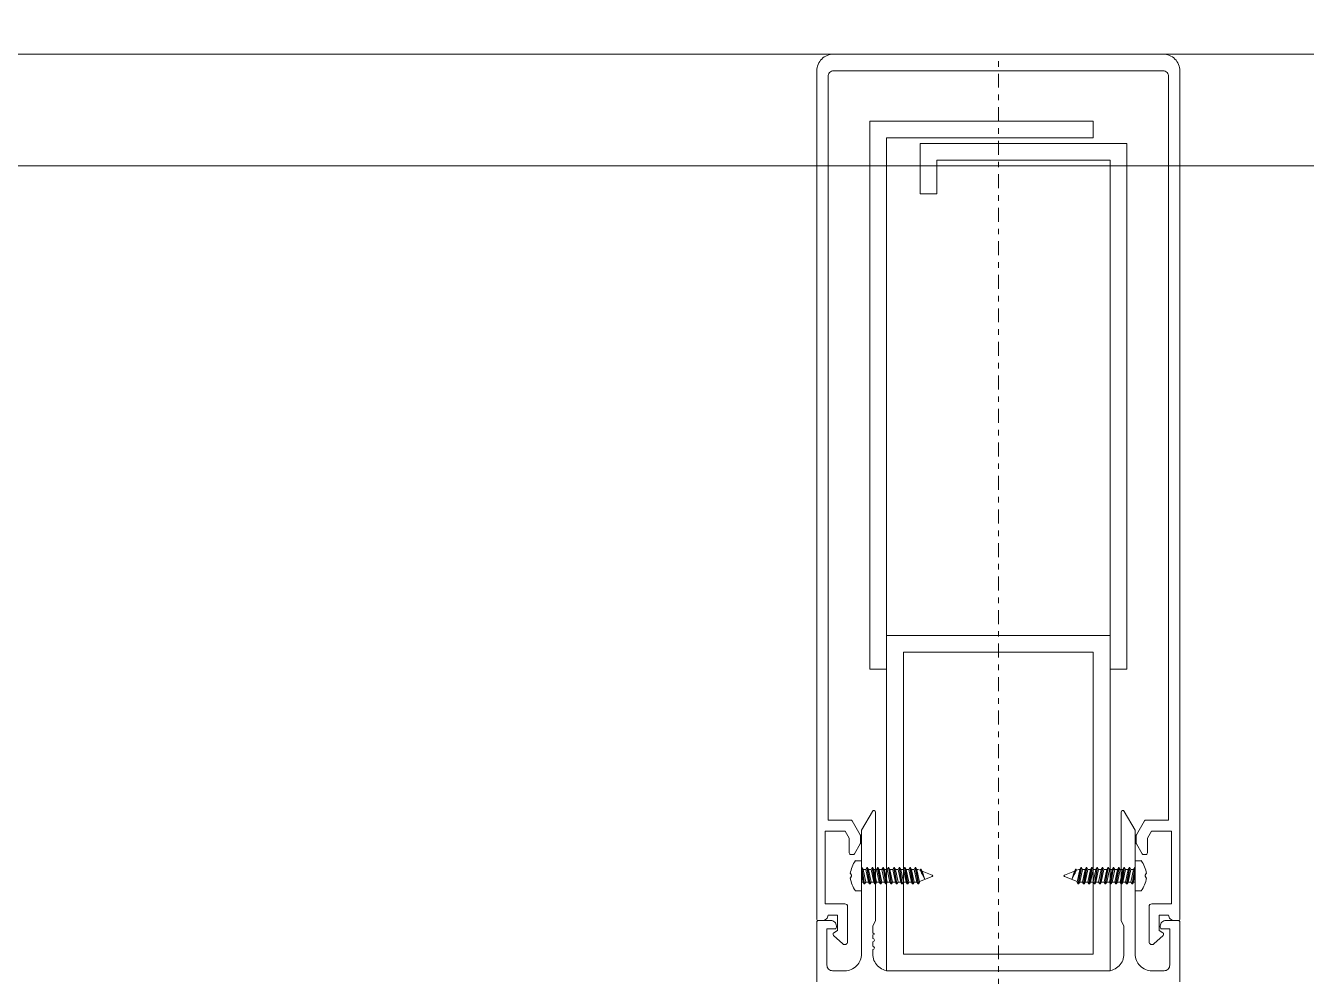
# Model space of a CAD drawing. Extents: x -2749 to 23780, y -1311 to 8245.
# Drawn here: x 7150.08 to 7173.02, y 328.49 to 345.51 of the extents above; entities that cross this region are included whole.
import ezdxf

# ---------------------------------------------------------------- set-up
doc = ezdxf.new("R2010")
doc.units = 0
doc.header["$MEASUREMENT"] = 0
doc.linetypes.add('DASHDOT2', pattern=[0.5, 0.25, -0.125, 0, -0.125])
doc.layers.get('0').update_dxf_attribs({"color": 9, "lineweight": 9})
for name, color, linetype, lineweight in [('01', 9, 'Continuous', 9), ('06D', 9, 'Continuous', 9), ('10', 9, 'Continuous', 9), ('14', 9, 'Continuous', 9), ('24', 9, 'DASHDOT2', 9)]:
    doc.layers.add(name, color=color, linetype=linetype, lineweight=lineweight)

# ---------------------------------------------------------------- blocks, each defined once
blk = doc.blocks.new('*U485')
at = {"layer": '10'}
for p, q in [((-2.3, -11.005), (-2, -11.005)), ((2, -11.005), (2.3, -11.005)), ((-2.559, -14.435), (-2.45, -14.435)), ((-2.45, -14.976), (-2.45, -14.435)), ((2.559, -14.435), (2.45, -14.435)), ((2.45, -14.976), (2.45, -14.435)), ((-2.443, -14.559), (-2.45, -14.559)), ((-2.403, -14.852), (-2.45, -14.565)), ((-2.443, -14.559), (-2.395, -14.852)), ((-2.423, -14.593), (-2.443, -14.559)), ((-2.375, -14.593), (-2.423, -14.593)), ((-2.375, -14.817), (-2.423, -14.593)), ((-2.355, -14.559), (-2.375, -14.593)), ((-2.375, -14.593), (-2.326, -14.817)), ((-2.347, -14.559), (-2.355, -14.559)), ((-2.306, -14.852), (-2.355, -14.559)), ((-2.327, -14.593), (-2.347, -14.559)), ((-2.347, -14.559), (-2.298, -14.852)), ((-2.278, -14.593), (-2.327, -14.593)), ((-2.278, -14.817), (-2.327, -14.593)), ((-2.258, -14.559), (-2.278, -14.593)), ((-2.278, -14.593), (-2.23, -14.817)), ((-2.25, -14.559), (-2.258, -14.559)), ((-2.21, -14.852), (-2.258, -14.559)), ((-2.23, -14.593), (-2.25, -14.559)), ((-2.25, -14.559), (-2.202, -14.852)), ((-2.182, -14.817), (-2.23, -14.593)), ((-2.182, -14.593), (-2.23, -14.593)), ((-2.162, -14.559), (-2.182, -14.593)), ((-2.182, -14.593), (-2.133, -14.817)), ((-2.177, -14.593), (-1.989, -14.593)), ((-2.154, -14.559), (-2.162, -14.559)), ((-2.113, -14.852), (-2.162, -14.559)), ((-2.134, -14.593), (-2.154, -14.559)), ((-2.154, -14.559), (-2.105, -14.852)), ((-2.085, -14.817), (-2.134, -14.593)), ((-2.085, -14.593), (-2.134, -14.593)), ((-2.065, -14.559), (-2.085, -14.593)), ((-2.085, -14.593), (-2.037, -14.817)), ((-2.057, -14.559), (-2.065, -14.559)), ((-2.017, -14.852), (-2.065, -14.559)), ((-2.037, -14.593), (-2.057, -14.559)), ((-2.057, -14.559), (-2.009, -14.852)), ((-1.989, -14.817), (-2.037, -14.593)), ((-1.969, -14.559), (-1.989, -14.593)), ((-1.989, -14.593), (-1.941, -14.817)), ((-1.969, -14.559), (-1.961, -14.559)), ((-1.921, -14.852), (-1.969, -14.559)), ((-1.941, -14.593), (-1.961, -14.559)), ((-1.961, -14.559), (-1.913, -14.852)), ((-1.892, -14.593), (-1.941, -14.593)), ((-1.893, -14.817), (-1.941, -14.593)), ((-1.872, -14.559), (-1.892, -14.593)), ((-1.892, -14.593), (-1.844, -14.817)), ((-1.824, -14.852), (-1.872, -14.559)), ((-1.864, -14.559), (-1.872, -14.559)), ((-1.864, -14.559), (-1.816, -14.852)), ((-1.844, -14.593), (-1.864, -14.559)), ((-1.796, -14.817), (-1.844, -14.593)), ((-1.796, -14.593), (-1.844, -14.593)), ((-1.776, -14.559), (-1.796, -14.593)), ((-1.796, -14.593), (-1.748, -14.817)), ((-1.776, -14.559), (-1.768, -14.559)), ((-1.728, -14.852), (-1.776, -14.559)), ((-1.748, -14.593), (-1.768, -14.559)), ((-1.768, -14.559), (-1.72, -14.852)), ((-1.748, -14.593), (-1.699, -14.593)), ((-1.7, -14.817), (-1.748, -14.593)), ((-1.679, -14.559), (-1.699, -14.593)), ((-1.699, -14.593), (-1.651, -14.817)), ((-1.631, -14.852), (-1.679, -14.559)), ((-1.679, -14.559), (-1.671, -14.559)), ((-1.671, -14.559), (-1.623, -14.852)), ((-1.651, -14.593), (-1.671, -14.559)), ((-1.603, -14.817), (-1.651, -14.593)), ((-1.603, -14.593), (-1.651, -14.593)), ((-1.583, -14.559), (-1.603, -14.593)), ((-1.603, -14.593), (-1.555, -14.817)), ((-1.535, -14.852), (-1.583, -14.559)), ((-1.583, -14.559), (-1.575, -14.559)), ((-1.575, -14.559), (-1.527, -14.852)), ((-1.555, -14.593), (-1.575, -14.559)), ((-1.507, -14.817), (-1.555, -14.593)), ((-1.507, -14.593), (-1.555, -14.593)), ((-1.487, -14.559), (-1.507, -14.593)), ((-1.438, -14.852), (-1.487, -14.559)), ((-1.479, -14.559), (-1.487, -14.559)), ((-1.479, -14.559), (-1.43, -14.852)), ((-1.459, -14.593), (-1.479, -14.559)), ((-1.41, -14.817), (-1.459, -14.593)), ((-1.441, -14.593), (-1.459, -14.593)), ((-1.402, -14.607), (-1.441, -14.593)), ((-1.39, -14.586), (-1.402, -14.607)), ((-1.402, -14.607), (-1.314, -14.773)), ((-1.374, -14.659), (-1.39, -14.586)), ((-1.382, -14.586), (-1.39, -14.586)), ((-1.362, -14.621), (-1.382, -14.586)), ((-1.382, -14.586), (-1.361, -14.685)), ((-1.361, -14.685), (-1.374, -14.659)), ((-1.314, -14.773), (-1.362, -14.621)), ((-1.182, -14.695), (-1.362, -14.621)), ((1.182, -14.695), (1.362, -14.621)), ((1.402, -14.607), (1.314, -14.773)), ((1.314, -14.773), (1.362, -14.621)), ((1.382, -14.586), (1.361, -14.685)), ((1.361, -14.685), (1.374, -14.659)), ((1.362, -14.621), (1.382, -14.586)), ((1.374, -14.659), (1.39, -14.586)), ((1.382, -14.586), (1.39, -14.586)), ((1.39, -14.586), (1.402, -14.607)), ((1.402, -14.607), (1.441, -14.593)), ((1.41, -14.817), (1.459, -14.593)), ((1.479, -14.559), (1.43, -14.852)), ((1.438, -14.852), (1.487, -14.559)), ((1.441, -14.593), (1.459, -14.593)), ((1.459, -14.593), (1.479, -14.559)), ((1.479, -14.559), (1.487, -14.559)), ((1.487, -14.559), (1.507, -14.593)), ((1.507, -14.817), (1.555, -14.593)), ((1.507, -14.593), (1.555, -14.593)), ((1.575, -14.559), (1.527, -14.852)), ((1.535, -14.852), (1.583, -14.559)), ((1.555, -14.593), (1.575, -14.559)), ((1.603, -14.593), (1.555, -14.817)), ((1.583, -14.559), (1.575, -14.559)), ((1.583, -14.559), (1.603, -14.593)), ((1.603, -14.817), (1.651, -14.593)), ((1.603, -14.593), (1.651, -14.593)), ((1.671, -14.559), (1.623, -14.852)), ((1.631, -14.852), (1.679, -14.559)), ((1.651, -14.593), (1.671, -14.559)), ((1.699, -14.593), (1.651, -14.817)), ((1.679, -14.559), (1.671, -14.559)), ((1.679, -14.559), (1.699, -14.593)), ((1.748, -14.593), (1.699, -14.593)), ((1.7, -14.817), (1.748, -14.593)), ((1.768, -14.559), (1.72, -14.852)), ((1.728, -14.852), (1.776, -14.559)), ((1.748, -14.593), (1.768, -14.559)), ((1.796, -14.593), (1.748, -14.817)), ((1.776, -14.559), (1.768, -14.559)), ((1.776, -14.559), (1.796, -14.593)), ((1.796, -14.817), (1.844, -14.593)), ((1.796, -14.593), (1.844, -14.593)), ((1.864, -14.559), (1.816, -14.852)), ((1.824, -14.852), (1.872, -14.559)), ((1.844, -14.593), (1.864, -14.559)), ((1.892, -14.593), (1.844, -14.817)), ((1.864, -14.559), (1.872, -14.559)), ((1.872, -14.559), (1.892, -14.593)), ((1.892, -14.593), (1.941, -14.593)), ((1.893, -14.817), (1.941, -14.593)), ((1.961, -14.559), (1.913, -14.852)), ((1.921, -14.852), (1.969, -14.559)), ((1.941, -14.593), (1.961, -14.559)), ((1.989, -14.593), (1.941, -14.817)), ((1.969, -14.559), (1.961, -14.559)), ((1.969, -14.559), (1.989, -14.593)), ((2.177, -14.593), (1.989, -14.593)), ((1.989, -14.817), (2.037, -14.593)), ((2.057, -14.559), (2.009, -14.852)), ((2.017, -14.852), (2.065, -14.559)), ((2.037, -14.593), (2.057, -14.559)), ((2.085, -14.593), (2.037, -14.817)), ((2.057, -14.559), (2.065, -14.559)), ((2.065, -14.559), (2.085, -14.593)), ((2.085, -14.817), (2.134, -14.593)), ((2.085, -14.593), (2.134, -14.593)), ((2.154, -14.559), (2.105, -14.852)), ((2.113, -14.852), (2.162, -14.559)), ((2.182, -14.593), (2.133, -14.817)), ((2.134, -14.593), (2.154, -14.559)), ((2.154, -14.559), (2.162, -14.559)), ((2.162, -14.559), (2.182, -14.593)), ((2.182, -14.817), (2.23, -14.593)), ((2.182, -14.593), (2.23, -14.593)), ((2.25, -14.559), (2.202, -14.852)), ((2.21, -14.852), (2.258, -14.559)), ((2.23, -14.593), (2.25, -14.559)), ((2.278, -14.593), (2.23, -14.817)), ((2.25, -14.559), (2.258, -14.559)), ((2.258, -14.559), (2.278, -14.593)), ((2.278, -14.593), (2.327, -14.593)), ((2.278, -14.817), (2.327, -14.593)), ((2.347, -14.559), (2.298, -14.852)), ((2.306, -14.852), (2.355, -14.559)), ((2.375, -14.593), (2.326, -14.817)), ((2.327, -14.593), (2.347, -14.559)), ((2.347, -14.559), (2.355, -14.559)), ((2.355, -14.559), (2.375, -14.593)), ((2.375, -14.593), (2.423, -14.593)), ((2.375, -14.817), (2.423, -14.593)), ((2.443, -14.559), (2.395, -14.852)), ((2.403, -14.852), (2.45, -14.565)), ((2.423, -14.593), (2.443, -14.559)), ((2.443, -14.559), (2.45, -14.559)), ((-2.45, -14.691), (-2.423, -14.817)), ((-2.423, -14.817), (-2.45, -14.817)), ((-2.423, -14.817), (-2.403, -14.852)), ((-2.423, -14.817), (-2.403, -14.852)), ((-2.403, -14.852), (-2.395, -14.852)), ((-2.395, -14.852), (-2.375, -14.817)), ((-2.326, -14.817), (-2.375, -14.817)), ((-2.326, -14.817), (-2.306, -14.852)), ((-2.326, -14.817), (-2.306, -14.852)), ((-2.306, -14.852), (-2.298, -14.852)), ((-2.298, -14.852), (-2.278, -14.817)), ((-2.278, -14.817), (-2.23, -14.817)), ((-2.23, -14.817), (-2.21, -14.852)), ((-2.23, -14.817), (-2.21, -14.852)), ((-2.037, -14.817), (-2.225, -14.817)), ((-2.21, -14.852), (-2.202, -14.852)), ((-2.202, -14.852), (-2.182, -14.817)), ((-2.182, -14.817), (-2.133, -14.817)), ((-2.182, -14.817), (-2.133, -14.817)), ((-2.133, -14.817), (-2.113, -14.852)), ((-2.133, -14.817), (-2.113, -14.852)), ((-2.113, -14.852), (-2.105, -14.852)), ((-2.105, -14.852), (-2.085, -14.817)), ((-2.085, -14.817), (-2.037, -14.817)), ((-2.085, -14.817), (-2.037, -14.817)), ((-2.037, -14.817), (-2.017, -14.852)), ((-2.037, -14.817), (-2.017, -14.852)), ((-2.017, -14.852), (-2.009, -14.852)), ((-2.009, -14.852), (-1.989, -14.817)), ((-1.989, -14.817), (-1.941, -14.817)), ((-1.989, -14.817), (-1.941, -14.817)), ((-1.941, -14.817), (-1.921, -14.852)), ((-1.941, -14.817), (-1.921, -14.852)), ((-1.921, -14.852), (-1.913, -14.852)), ((-1.913, -14.852), (-1.893, -14.817)), ((-1.893, -14.817), (-1.844, -14.817)), ((-1.844, -14.817), (-1.824, -14.852)), ((-1.844, -14.817), (-1.824, -14.852)), ((-1.824, -14.852), (-1.816, -14.852)), ((-1.816, -14.852), (-1.796, -14.817)), ((-1.748, -14.817), (-1.796, -14.817)), ((-1.748, -14.817), (-1.728, -14.852)), ((-1.748, -14.817), (-1.728, -14.852)), ((-1.728, -14.852), (-1.72, -14.852)), ((-1.72, -14.852), (-1.7, -14.817)), ((-1.7, -14.817), (-1.651, -14.817)), ((-1.651, -14.817), (-1.631, -14.852)), ((-1.651, -14.817), (-1.631, -14.852)), ((-1.631, -14.852), (-1.623, -14.852)), ((-1.623, -14.852), (-1.603, -14.817)), ((-1.603, -14.817), (-1.555, -14.817)), ((-1.555, -14.817), (-1.535, -14.852)), ((-1.555, -14.817), (-1.535, -14.852)), ((-1.535, -14.852), (-1.527, -14.852)), ((-1.527, -14.852), (-1.507, -14.817)), ((-1.507, -14.817), (-1.458, -14.817)), ((-1.458, -14.817), (-1.438, -14.852)), ((-1.438, -14.852), (-1.43, -14.852)), ((-1.43, -14.852), (-1.41, -14.817)), ((-1.412, -14.807), (-1.182, -14.715)), ((-1.41, -14.817), (-1.412, -14.807)), ((-1.175, -14.705), (-1.182, -14.695)), ((-1.182, -14.715), (-1.175, -14.705)), ((1.175, -14.705), (1.182, -14.695)), ((1.182, -14.715), (1.175, -14.705)), ((1.412, -14.807), (1.182, -14.715)), ((1.41, -14.817), (1.412, -14.807)), ((1.43, -14.852), (1.41, -14.817)), ((1.438, -14.852), (1.43, -14.852)), ((1.458, -14.817), (1.438, -14.852)), ((1.507, -14.817), (1.458, -14.817)), ((1.527, -14.852), (1.507, -14.817)), ((1.535, -14.852), (1.527, -14.852)), ((1.555, -14.817), (1.535, -14.852)), ((1.555, -14.817), (1.535, -14.852)), ((1.603, -14.817), (1.555, -14.817)), ((1.623, -14.852), (1.603, -14.817)), ((1.631, -14.852), (1.623, -14.852)), ((1.651, -14.817), (1.631, -14.852)), ((1.651, -14.817), (1.631, -14.852)), ((1.7, -14.817), (1.651, -14.817)), ((1.72, -14.852), (1.7, -14.817)), ((1.728, -14.852), (1.72, -14.852)), ((1.748, -14.817), (1.728, -14.852)), ((1.748, -14.817), (1.728, -14.852)), ((1.748, -14.817), (1.796, -14.817)), ((1.816, -14.852), (1.796, -14.817)), ((1.824, -14.852), (1.816, -14.852)), ((1.844, -14.817), (1.824, -14.852)), ((1.844, -14.817), (1.824, -14.852)), ((1.893, -14.817), (1.844, -14.817)), ((1.913, -14.852), (1.893, -14.817)), ((1.921, -14.852), (1.913, -14.852)), ((1.941, -14.817), (1.921, -14.852)), ((1.941, -14.817), (1.921, -14.852)), ((1.989, -14.817), (1.941, -14.817)), ((1.989, -14.817), (1.941, -14.817)), ((2.009, -14.852), (1.989, -14.817)), ((2.017, -14.852), (2.009, -14.852)), ((2.037, -14.817), (2.017, -14.852)), ((2.037, -14.817), (2.017, -14.852)), ((2.037, -14.817), (2.225, -14.817)), ((2.085, -14.817), (2.037, -14.817)), ((2.085, -14.817), (2.037, -14.817)), ((2.105, -14.852), (2.085, -14.817)), ((2.113, -14.852), (2.105, -14.852)), ((2.133, -14.817), (2.113, -14.852)), ((2.133, -14.817), (2.113, -14.852)), ((2.182, -14.817), (2.133, -14.817)), ((2.182, -14.817), (2.133, -14.817)), ((2.202, -14.852), (2.182, -14.817)), ((2.21, -14.852), (2.202, -14.852)), ((2.23, -14.817), (2.21, -14.852)), ((2.23, -14.817), (2.21, -14.852)), ((2.278, -14.817), (2.23, -14.817)), ((2.298, -14.852), (2.278, -14.817)), ((2.306, -14.852), (2.298, -14.852)), ((2.326, -14.817), (2.306, -14.852)), ((2.326, -14.817), (2.306, -14.852)), ((2.326, -14.817), (2.375, -14.817)), ((2.395, -14.852), (2.375, -14.817)), ((2.403, -14.852), (2.395, -14.852)), ((2.423, -14.817), (2.403, -14.852)), ((2.423, -14.817), (2.403, -14.852)), ((2.45, -14.691), (2.423, -14.817)), ((2.423, -14.817), (2.45, -14.817)), ((-2.559, -14.976), (-2.45, -14.976)), ((2.559, -14.976), (2.45, -14.976))]:
    blk.add_line(p, q, dxfattribs=at)
blk.add_lwpolyline([(-2.7, -15.887), (-2.7, -15.257, 0.414214), (-2.75, -15.207), (-3.1, -15.207), (-3.1, -13.907), (-2.741, -13.907), (-2.67, -14.031), (-2.67, -14.297, 0.414214), (-2.64, -14.327), (-2.603, -14.327, 0.267949), (-2.577, -14.312), (-2.474, -14.134, 0.131652), (-2.47, -14.119), (-2.47, -13.985, 0.131652), (-2.474, -13.97), (-2.617, -13.722, 0.267949), (-2.643, -13.707), (-3.05, -13.707), (-3.05, -0.4, -0.414214), (-2.95, -0.3), (2.95, -0.3), (2.95, -0.3, -0.414214), (3.05, -0.4), (3.05, -13.707), (2.643, -13.707, 0.267949), (2.617, -13.722), (2.474, -13.97, 0.131652), (2.47, -13.985), (2.47, -14.119, 0.131652), (2.474, -14.134), (2.577, -14.312, 0.267949), (2.603, -14.327), (2.64, -14.327, 0.414214), (2.67, -14.297), (2.67, -14.031), (2.741, -13.907), (3.1, -13.907), (3.1, -15.207), (2.75, -15.207, 0.414214), (2.7, -15.257), (2.7, -15.887, 0.650971), (2.784, -15.924), (2.95, -15.773, 0.508142), (2.945, -15.725), (2.88, -15.687), (2.88, -15.407), (3.05, -15.407, 0.432363), (3.15, -15.505), (3.22, -15.505, 0.477393), (3.25, -15.477), (3.25, -0.3, 0.414214), (2.95, 0), (2.95, 0), (-2.95, 0, 0.414214), (-3.25, -0.3), (-3.25, -15.477, 0.470043), (-3.22, -15.505), (-3.15, -15.505, 0.430327), (-3.05, -15.407), (-2.88, -15.407), (-2.88, -15.687), (-2.945, -15.725, 0.508142), (-2.95, -15.773), (-2.784, -15.924, 0.650971)], format="xyb", close=True, dxfattribs=at)
for points in [[(-2, -11.005), (-2, -1.5), (1.7, -1.5), (1.7, -1.2), (-2.3, -1.2), (-2.3, -11.005)], [(2, -11.005), (2, -1.9), (-1.1, -1.9), (-1.1, -2.5), (-1.4, -2.5), (-1.4, -1.6), (2.3, -1.6), (2.3, -11.005)], [(-2.65, -14.667), (-2.628, -14.697), (-2.628, -14.713), (-2.65, -14.743)], [(-1.507, -14.593), (-1.458, -14.817)], [(1.507, -14.593), (1.458, -14.817)], [(2.65, -14.667), (2.628, -14.697), (2.628, -14.713), (2.65, -14.743)]]:
    blk.add_lwpolyline(points, dxfattribs=at)
for points in [[(-2, -10.405), (2, -10.405), (2, -16.405), (-2, -16.405)], [(-1.7, -10.705), (1.7, -10.705), (1.7, -16.105), (-1.7, -16.105)]]:
    blk.add_lwpolyline(points, close=True, dxfattribs=at)
blk.add_lwpolyline([(-3.25, -16.605), (-3.25, -15.535, -0.414214), (-3.22, -15.505), (-3, -15.505, -0.414214), (-2.9, -15.605), (-2.9, -15.625, -0.414214), (-2.93, -15.655), (-3.07, -15.655), (-3.07, -16.305, 0.414214), (-2.97, -16.405), (-2.75, -16.405, 0.414214), (-2.45, -16.105), (-2.45, -14.735), (-2.42, -14.705), (-2.45, -14.675), (-2.45, -13.888), (-2.256, -13.552, -0.767327), (-2.2, -13.567), (-2.2, -15.503), (-2.25, -15.605), (-2.25, -15.729), (-2.22, -15.747), (-2.25, -15.764), (-2.25, -15.827, -1), (-2.25, -15.887), (-2.25, -15.967, -1), (-2.25, -16.027), (-2.25, -16.105, 0.414214), (-1.95, -16.405), (0, -16.405), (1.95, -16.405, 0.414214), (2.25, -16.105), (2.25, -15.605), (2.2, -15.503), (2.2, -13.567, -0.767327), (2.256, -13.552), (2.45, -13.888), (2.45, -14.675), (2.42, -14.705), (2.45, -14.735), (2.45, -16.105, 0.414214), (2.75, -16.405), (2.97, -16.405, 0.414214), (3.07, -16.305), (3.07, -15.655), (2.93, -15.655, -0.414214), (2.9, -15.625), (2.9, -15.605, -0.414214), (3, -15.505), (3.22, -15.505, -0.414214), (3.25, -15.535), (3.25, -16.605)], format="xyb", dxfattribs=at)
for centre, start, end in [((-2.134, -14.735), 144.7573, 172.4905), ((2.134, -14.735), 7.5095, 35.2427), ((-2.134, -14.675), 187.5095, 215.2427), ((2.134, -14.675), 324.7573, 352.4905)]:
    blk.add_arc(centre, 0.521, start, end, dxfattribs=at)
blk = doc.blocks.new('p-kolon_80x80')
blk.add_lwpolyline([(-40, -40), (40, -40), (40, 40), (-40, 40)], close=True)
blk = doc.blocks.new('P-AKS_AUDI')
at = {"layer": '24'}
for points in [[(-3840, -2440), (-3500, -2440)], [(-3500, -2590), (-3500, -2440)]]:
    blk.add_lwpolyline(points, dxfattribs=at)
blk = doc.blocks.new('1.KAT PLANI')
at = {"layer": '14'}
blk.add_lwpolyline([(7125.5, 343), (7209.5, 343), (7209.5, 427), (7125.5, 427)], close=True, dxfattribs=at)
at = {"layer": '01'}
blk.add_blockref('p-kolon_80x80', (7167.5, 385), dxfattribs=at)
at = {"layer": '10'}
blk.add_blockref('*U485', (7167.5, 345), dxfattribs=at)
at = {"layer": '24'}
blk.add_blockref('P-AKS_AUDI', (10667.5, 2785), dxfattribs=at)

msp = doc.modelspace()

# ---------------------------------------------------------------- block references
at = {"layer": '06D'}
msp.add_blockref('1.KAT PLANI', (0, 0), dxfattribs=at)

doc.saveas('drawing.dxf')
